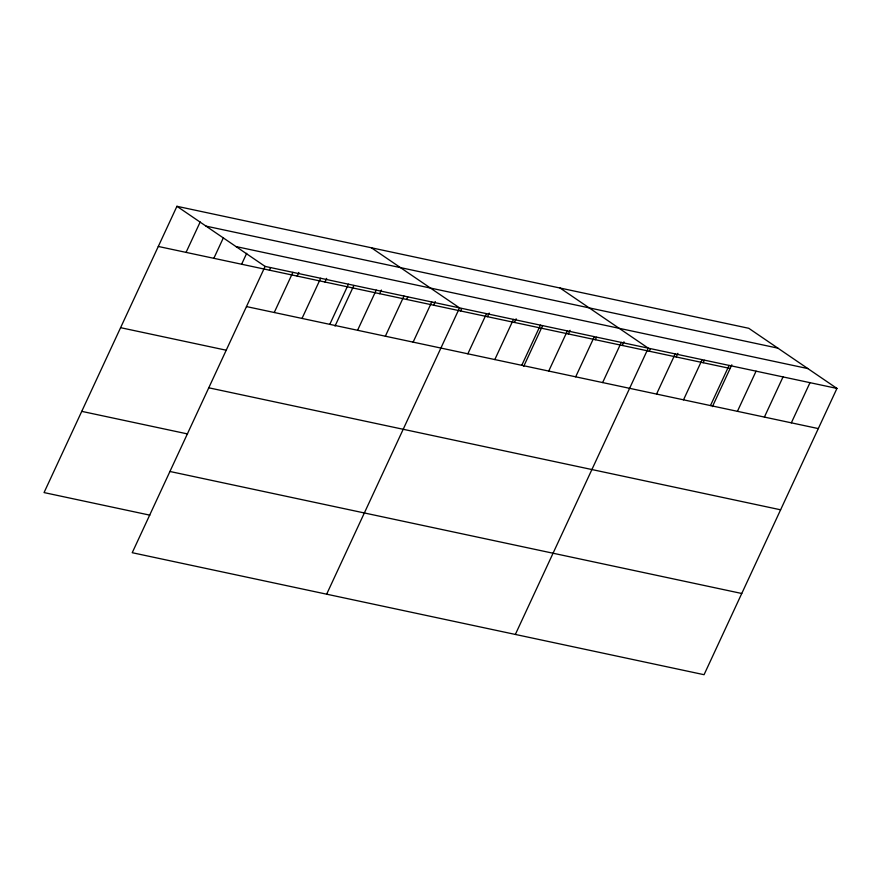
<?xml version="1.0" encoding="UTF-8"?>
<svg xmlns="http://www.w3.org/2000/svg" width="881" height="881" viewBox="0 0 881 881"><rect width="100%" height="100%" fill="white"/><g stroke="black" fill="none" stroke-linecap="round" stroke-linejoin="round"><path stroke-width="1.32" d="M836.95 388.422L265.115 266.414L132.227 552.706L704.062 674.703L836.95 388.422L748.773 328.294L176.938 206.297L44.05 492.578L149.858 515.154M186.067 252.384L200.196 221.957M213.841 258.309L223.455 237.617M241.625 264.245L246.702 253.288M269.399 270.17L270.522 267.736M274.244 312.502L292.888 272.339M297.172 276.094L298.868 272.438M302.018 318.437L320.662 278.264M324.946 282.019L326.642 278.363M329.791 324.362L348.447 284.189M335.011 326.091L353.854 285.51M357.576 330.287L376.22 290.113M379.678 293.692L381.374 290.047M385.349 336.212L403.994 296.038M406.637 299.452L407.76 297.007M413.123 342.136L431.767 301.963M433.595 305.2L435.291 301.544M326.653 594.179L459.541 307.898L371.364 247.77M460.554 310.949L461.677 308.515M467.855 353.81L486.499 313.647M487.512 316.697L489.208 313.052M494.814 359.569L513.458 319.396M514.471 322.457L516.156 318.801M521.772 365.318L540.416 325.144M523.71 366.353L542.553 325.772M548.731 371.066L567.375 330.904M568.377 333.954L570.073 330.309M575.678 376.826L594.334 336.652M595.336 339.714L596.47 337.269M602.637 382.574L621.292 342.401M622.294 345.462L623.99 341.806M515.352 634.441L648.251 348.16L560.074 288.032M649.253 351.211L650.387 348.777M656.554 394.071L675.198 353.909M676.212 356.959L677.907 353.314M683.513 399.831L702.157 359.657M703.17 362.719L704.304 360.285M710.471 405.579L729.116 365.406M712.421 406.615L731.825 364.811M737.43 411.328L756.074 371.165M764.389 417.087L783.033 376.914M791.347 422.836L809.991 382.662M206.044 226.131L777.868 348.138M236.02 246.57L807.855 368.577M158.294 246.46L730.129 368.467M246.471 306.577L818.306 428.584M120.598 327.677L226.406 350.253M208.775 387.805L780.599 509.802M81.746 411.361L187.565 433.937M169.923 471.478L741.758 593.486M176.938 206.297L265.115 266.414"/></g></svg>
